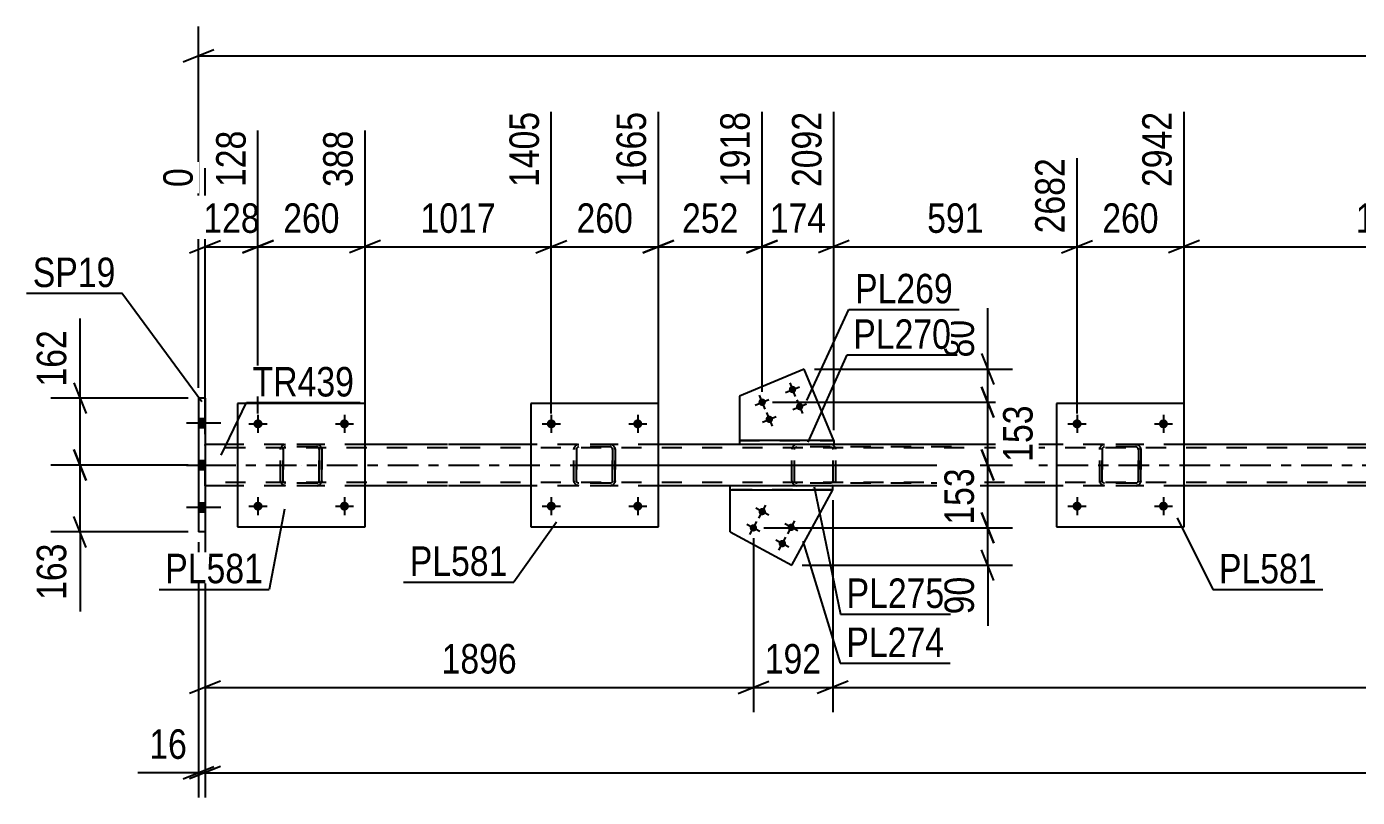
# Model space of a CAD drawing. Header units: millimetres. Extents: x 0 to 1775, y 0 to 560.
# Drawn here: x 1045 to 1174.3, y 483 to 557.9 of the extents above; entities that cross this region are included whole.
import ezdxf

# ---------------------------------------------------------------- set-up
doc = ezdxf.new("R2010")
doc.units = ezdxf.units.MM
doc.linetypes.add('DXK_LINE_DOT2', pattern=[3.9198, 1.9599, -1.9599])
doc.linetypes.add('DXK_LINE_DOT3', pattern=[5.9187, 2.979, -0.9799, 0.9799, -0.9799])
doc.styles.add('Arial Narrow', font='ARIALN.TTF', dxfattribs={"height": 0.2})

# ---------------------------------------------------------------- blocks, each defined once
blk = doc.blocks.new('Part-814185252-2605 - 2589')
at = {"color": 2, "linetype": 'Continuous'}
for p, q in [((1065.45, 517.28), (1062.31, 517.28)), ((1085.85, 517.28), (1077.85, 517.28)), ((1093.95, 517.28), (1085.95, 517.28)), ((1114.23, 517.28), (1106.35, 517.28)), ((1145.03, 517.28), (1123.4, 517.28)), ((1196.11, 517.28), (1157.43, 517.28)), ((1065.45, 513.28), (1062.31, 513.28)), ((1085.85, 513.28), (1077.85, 513.28)), ((1093.95, 513.28), (1085.95, 513.28)), ((1113.34, 513.28), (1106.35, 513.28)), ((1145.03, 513.28), (1123.29, 513.28)), ((1196.11, 513.28), (1157.43, 513.28))]:
    blk.add_line(p, q, dxfattribs=at)
at = {"color": 7, "linetype": 'DXK_LINE_DOT2'}
for p, q in [((1062.31, 513.28), (1062.31, 517.28)), ((1077.85, 517.28), (1065.45, 517.28)), ((1106.35, 517.28), (1093.95, 517.28)), ((1123.4, 517.28), (1114.23, 517.28)), ((1157.43, 517.28), (1145.03, 517.28)), ((1085.85, 516.96), (1062.31, 516.96)), ((1688.77, 516.96), (1085.95, 516.96)), ((1085.85, 513.6), (1062.31, 513.6)), ((1688.77, 513.6), (1085.95, 513.6)), ((1077.85, 513.28), (1065.45, 513.28)), ((1106.35, 513.28), (1093.95, 513.28)), ((1123.29, 513.28), (1113.34, 513.28)), ((1157.43, 513.28), (1145.03, 513.28))]:
    blk.add_line(p, q, dxfattribs=at)
at = {"color": 7, "linetype": 'DXK_LINE_DOT3'}
for p, q in [((1062.31, 515.28), (1085.85, 515.28)), ((1085.95, 515.28), (1688.77, 515.28))]:
    blk.add_line(p, q, dxfattribs=at)
blk = doc.blocks.new('Part-814185252-2728 - 2589')
at = {"color": 2, "linetype": 'Continuous'}
for p, q in [((1123.29, 513.28), (1113.34, 513.28)), ((1113.34, 512.88), (1113.34, 513.28)), ((1113.34, 512.88), (1123.29, 512.88)), ((1123.29, 512.88), (1123.29, 513.28))]:
    blk.add_line(p, q, dxfattribs=at)
blk = doc.blocks.new('Bolt-814185252-2600 - 2589')
at = {"linetype": 'Continuous'}
for points in [[(1062.31, 518.94), (1062.31, 519.82), (1061.67, 519.82), (1061.67, 518.94)], [(1062.31, 518.94), (1062.31, 519.82), (1061.67, 519.82), (1061.67, 518.94)], [(1062.31, 518.94), (1062.31, 519.82), (1061.67, 519.82), (1061.67, 518.94)], [(1062.31, 514.84), (1062.31, 515.72), (1061.67, 515.72), (1061.67, 514.84)], [(1062.31, 514.84), (1062.31, 515.72), (1061.67, 515.72), (1061.67, 514.84)], [(1062.31, 510.74), (1062.31, 511.62), (1061.67, 511.62), (1061.67, 510.74)], [(1062.31, 510.74), (1062.31, 511.62), (1061.67, 511.62), (1061.67, 510.74)], [(1062.31, 510.74), (1062.31, 511.62), (1061.67, 511.62), (1061.67, 510.74)]]:
    blk.add_hatch(color=1, dxfattribs=at).paths.add_polyline_path(points)
at = {"color": 1, "linetype": 'Continuous'}
for p, q in [((1061.67, 519.82), (1062.31, 519.82)), ((1061.67, 519.82), (1062.31, 519.82)), ((1061.67, 519.82), (1062.31, 519.82)), ((1060.51, 519.38), (1063.83, 519.38)), ((1060.51, 519.38), (1063.83, 519.38)), ((1060.51, 519.38), (1063.83, 519.38)), ((1061.67, 518.94), (1062.31, 518.94)), ((1061.67, 518.94), (1062.31, 518.94)), ((1061.67, 518.94), (1062.31, 518.94)), ((1060.51, 515.28), (1063.83, 515.28)), ((1060.51, 515.28), (1063.83, 515.28)), ((1061.67, 515.72), (1062.31, 515.72)), ((1061.67, 515.72), (1062.31, 515.72)), ((1061.67, 514.84), (1062.31, 514.84)), ((1061.67, 514.84), (1062.31, 514.84)), ((1060.51, 511.18), (1063.83, 511.18)), ((1060.51, 511.18), (1063.83, 511.18)), ((1060.51, 511.18), (1063.83, 511.18)), ((1061.67, 511.62), (1062.31, 511.62)), ((1061.67, 511.62), (1062.31, 511.62)), ((1061.67, 511.62), (1062.31, 511.62)), ((1061.67, 510.74), (1062.31, 510.74)), ((1061.67, 510.74), (1062.31, 510.74)), ((1061.67, 510.74), (1062.31, 510.74))]:
    blk.add_line(p, q, dxfattribs=at)
blk = doc.blocks.new('Part-814185252-2697 - 2589')
at = {"color": 2, "linetype": 'Continuous'}
for p, q in [((1123.4, 517.68), (1114.23, 517.68)), ((1114.23, 517.68), (1114.23, 517.28)), ((1123.4, 517.28), (1114.23, 517.28)), ((1123.4, 517.68), (1123.4, 517.28))]:
    blk.add_line(p, q, dxfattribs=at)
blk = doc.blocks.new('Part-814185252-2633 - 2589')
at = {"color": 7, "linetype": 'DXK_LINE_DOT2'}
for p, q in [((1119.83, 517.28), (1119.64, 517.25)), ((1134.82, 517.28), (1119.83, 517.28)), ((1123.26, 517.25), (1123.07, 517.28)), ((1119.35, 516.94), (1119.32, 516.8)), ((1119.32, 513.76), (1119.32, 516.8)), ((1119.36, 516.99), (1119.35, 516.94)), ((1119.58, 516.8), (1119.59, 516.9)), ((1119.58, 513.76), (1119.58, 516.8)), ((1119.59, 516.9), (1119.65, 516.97)), ((1119.65, 516.97), (1119.73, 517.03)), ((1119.73, 517.03), (1119.83, 517.04)), ((1134.82, 517.04), (1119.83, 517.04)), ((1123.07, 517.04), (1123.16, 517.03)), ((1123.16, 517.03), (1123.25, 516.97)), ((1123.25, 516.97), (1123.3, 516.9)), ((1123.3, 516.9), (1123.32, 516.8)), ((1123.32, 513.76), (1123.32, 516.8)), ((1123.55, 516.94), (1123.54, 516.99)), ((1123.58, 516.8), (1123.55, 516.94)), ((1123.58, 513.76), (1123.58, 516.8)), ((1119.32, 513.76), (1119.33, 513.7)), ((1119.33, 513.7), (1119.36, 513.58)), ((1119.59, 513.7), (1119.58, 513.76)), ((1119.59, 513.67), (1119.59, 513.7)), ((1119.65, 513.59), (1119.59, 513.67)), ((1119.64, 513.32), (1119.83, 513.28)), ((1119.73, 513.54), (1119.65, 513.59)), ((1119.83, 513.52), (1119.73, 513.54)), ((1134.82, 513.52), (1119.83, 513.52)), ((1123.16, 513.54), (1123.07, 513.52)), ((1123.07, 513.28), (1123.26, 513.32)), ((1123.25, 513.59), (1123.16, 513.54)), ((1123.3, 513.67), (1123.25, 513.59)), ((1123.3, 513.67), (1123.31, 513.7)), ((1123.31, 513.7), (1123.32, 513.76)), ((1123.54, 513.58), (1123.56, 513.7)), ((1123.56, 513.7), (1123.58, 513.76)), ((1134.82, 513.28), (1119.83, 513.28))]:
    blk.add_line(p, q, dxfattribs=at)
for centre, start, end in [((1119.81, 516.78), 110.7583, 155.68), ((1123.09, 516.78), 24.32, 69.2417), ((1119.81, 513.79), 204.32, 249.2417)]:
    blk.add_arc(centre, 0.496, start, end, dxfattribs=at)
blk = doc.blocks.new('Bolt-814185252-2762 - 2589')
at = {"linetype": 'Continuous'}
for points in [[(1119.72, 522.76, -1), (1119.05, 522.49, -1)], [(1116.77, 521.53, -1), (1116.1, 521.25, -1)], [(1120.41, 521.1, -1), (1119.75, 520.83, -1)], [(1117.46, 519.87, -1), (1116.8, 519.59, -1)]]:
    blk.add_hatch(color=1, dxfattribs=at).paths.add_polyline_path(points)
at = {"color": 1, "linetype": 'Continuous'}
for p, q in [((1118.72, 522.35), (1120.05, 522.9)), ((1119.11, 523.29), (1119.66, 521.96)), ((1115.77, 521.11), (1117.1, 521.67)), ((1116.16, 522.06), (1116.71, 520.73)), ((1119.42, 520.69), (1120.75, 521.24)), ((1119.8, 521.63), (1120.36, 520.3)), ((1116.46, 519.45), (1117.79, 520.01)), ((1116.85, 520.4), (1117.41, 519.07))]:
    blk.add_line(p, q, dxfattribs=at)
blk = doc.blocks.new('Part-814185252-2638 - 2589')
at = {"color": 2, "linetype": 'Continuous'}
for p, q in [((1062.31, 521.78), (1061.67, 521.78)), ((1061.67, 521.78), (1061.67, 508.78)), ((1062.31, 521.78), (1062.31, 508.78)), ((1062.31, 508.78), (1061.67, 508.78))]:
    blk.add_line(p, q, dxfattribs=at)
blk = doc.blocks.new('Bolt-814185252-2834 - 2589')
at = {"linetype": 'Continuous'}
for points in [[(1096.39, 519.29, -1), (1095.51, 519.29, -1)], [(1104.79, 519.29, -1), (1103.91, 519.29, -1)]]:
    blk.add_hatch(color=1, dxfattribs=at).paths.add_polyline_path(points)
at = {"color": 1, "linetype": 'Continuous'}
for p, q in [((1095.95, 520.17), (1095.95, 518.41)), ((1104.35, 520.17), (1104.35, 518.41)), ((1095.07, 519.29), (1096.83, 519.29)), ((1103.47, 519.29), (1105.23, 519.29))]:
    blk.add_line(p, q, dxfattribs=at)
blk = doc.blocks.new('Bolt-814185252-2713 - 2589')
at = {"linetype": 'Continuous'}
for points in [[(1116.13, 510.93, -1), (1116.76, 510.59, -1)], [(1115.27, 509.35, -1), (1115.9, 509.01, -1)], [(1118.94, 509.41, -1), (1119.57, 509.06, -1)], [(1118.08, 507.83, -1), (1118.72, 507.48, -1)]]:
    blk.add_hatch(color=1, dxfattribs=at).paths.add_polyline_path(points)
at = {"color": 1, "linetype": 'Continuous'}
for p, q in [((1117.08, 510.42), (1115.81, 511.11)), ((1116.1, 510.13), (1116.79, 511.39)), ((1116.22, 508.84), (1114.95, 509.52)), ((1115.24, 508.55), (1115.93, 509.81)), ((1119.89, 508.89), (1118.63, 509.58)), ((1118.92, 508.6), (1119.6, 509.87)), ((1118.06, 507.02), (1118.74, 508.29)), ((1119.03, 507.31), (1117.77, 508))]:
    blk.add_line(p, q, dxfattribs=at)
blk = doc.blocks.new('Part-814185252-2743 - 2589')
at = {"color": 2, "linetype": 'Continuous'}
for p, q in [((1113.34, 508.81), (1113.34, 512.88)), ((1119.31, 505.56), (1123.29, 512.88)), ((1113.34, 508.81), (1119.31, 505.56))]:
    blk.add_line(p, q, dxfattribs=at)
at = {"color": 7, "linetype": 'DXK_LINE_DOT2'}
blk.add_line((1123.29, 512.88), (1113.34, 512.88), dxfattribs=at)
blk = doc.blocks.new('Part-814185252-2712 - 2589')
at = {"color": 2, "linetype": 'Continuous'}
for p, q in [((1120.51, 524.61), (1114.23, 521.99)), ((1123.4, 517.68), (1120.51, 524.61)), ((1114.23, 521.99), (1114.23, 517.68))]:
    blk.add_line(p, q, dxfattribs=at)
at = {"color": 7, "linetype": 'DXK_LINE_DOT2'}
blk.add_line((1114.23, 517.68), (1123.4, 517.68), dxfattribs=at)
blk = doc.blocks.new('Part-814185252-2773 - 2589')
at = {"color": 2, "linetype": 'Continuous'}
for p, q in [((1077.85, 521.28), (1065.45, 521.28)), ((1065.45, 521.28), (1065.45, 509.28)), ((1077.85, 509.28), (1077.85, 521.28)), ((1065.45, 509.28), (1077.85, 509.28))]:
    blk.add_line(p, q, dxfattribs=at)
blk = doc.blocks.new('Part-814185252-2774 - 2589')
at = {"color": 7, "linetype": 'DXK_LINE_DOT2'}
for p, q in [((1069.94, 517.25), (1070.13, 517.28)), ((1070.13, 517.28), (1069.94, 517.25)), ((1073.17, 517.28), (1070.13, 517.28)), ((1073.17, 517.28), (1073.35, 517.25)), ((1073.35, 517.25), (1073.17, 517.28)), ((1069.65, 516.8), (1069.68, 516.99)), ((1069.68, 516.99), (1069.65, 516.8)), ((1069.65, 513.76), (1069.65, 516.8)), ((1069.65, 516.8), (1069.65, 516.8)), ((1069.65, 513.76), (1069.65, 516.8)), ((1069.89, 516.8), (1069.9, 516.9)), ((1069.9, 516.9), (1069.89, 516.8)), ((1069.89, 513.76), (1069.89, 516.8)), ((1069.89, 516.8), (1069.89, 516.8)), ((1069.89, 516.8), (1069.89, 513.76)), ((1069.9, 516.9), (1069.96, 516.97)), ((1069.96, 516.97), (1069.9, 516.9)), ((1069.96, 516.97), (1070.03, 517.03)), ((1070.13, 517.04), (1070.03, 517.03)), ((1073.17, 517.04), (1070.13, 517.04)), ((1073.26, 517.03), (1073.17, 517.04)), ((1073.34, 516.97), (1073.26, 517.03)), ((1073.34, 516.97), (1073.39, 516.9)), ((1073.39, 516.9), (1073.34, 516.97)), ((1073.39, 516.9), (1073.41, 516.8)), ((1073.41, 516.8), (1073.39, 516.9)), ((1073.41, 513.76), (1073.41, 516.8)), ((1073.41, 516.8), (1073.41, 516.8)), ((1073.41, 516.8), (1073.41, 513.76)), ((1073.61, 516.99), (1073.65, 516.8)), ((1073.65, 516.8), (1073.61, 516.99)), ((1073.65, 513.76), (1073.65, 516.8)), ((1073.65, 516.8), (1073.65, 516.8)), ((1073.65, 516.8), (1073.65, 513.76)), ((1069.65, 513.76), (1069.65, 513.76)), ((1069.68, 513.58), (1069.65, 513.76)), ((1069.65, 513.76), (1069.68, 513.58)), ((1069.89, 513.76), (1069.89, 513.76)), ((1069.9, 513.67), (1069.89, 513.76)), ((1069.89, 513.76), (1069.9, 513.67)), ((1069.96, 513.59), (1069.9, 513.67)), ((1069.9, 513.67), (1069.96, 513.59)), ((1070.13, 513.28), (1069.94, 513.32)), ((1069.94, 513.32), (1070.13, 513.28)), ((1070.03, 513.54), (1069.96, 513.59)), ((1070.13, 513.52), (1070.03, 513.54)), ((1073.17, 513.52), (1070.13, 513.52)), ((1073.26, 513.54), (1073.17, 513.52)), ((1073.35, 513.32), (1073.17, 513.28)), ((1073.17, 513.28), (1073.35, 513.32)), ((1073.34, 513.59), (1073.26, 513.54)), ((1073.39, 513.67), (1073.34, 513.59)), ((1073.34, 513.59), (1073.39, 513.67)), ((1073.41, 513.76), (1073.39, 513.67)), ((1073.39, 513.67), (1073.41, 513.76)), ((1073.41, 513.76), (1073.41, 513.76)), ((1073.65, 513.76), (1073.61, 513.58)), ((1073.61, 513.58), (1073.65, 513.76)), ((1073.65, 513.76), (1073.65, 513.76)), ((1073.17, 513.28), (1070.13, 513.28))]:
    blk.add_line(p, q, dxfattribs=at)
at = {"color": 7, "linetype": 'DXK_LINE_DOT3'}
blk.add_line((1071.65, 515.28), (1071.65, 515.28), dxfattribs=at)
at = {"color": 7, "linetype": 'DXK_LINE_DOT2'}
for centre, start, end in [((1070.13, 516.8), 112.5, 157.5), ((1070.13, 516.8), 112.5, 157.5), ((1073.17, 516.8), 22.5, 67.5), ((1073.17, 516.8), 22.5, 67.5), ((1070.13, 513.76), 202.5, 247.5), ((1070.13, 513.76), 202.5, 247.5), ((1073.17, 513.76), 292.5, 337.5), ((1073.17, 513.76), 292.5, 337.5)]:
    blk.add_arc(centre, 0.48, start, end, dxfattribs=at)
blk = doc.blocks.new('Part-814185252-2813 - 2589')
at = {"color": 2, "linetype": 'Continuous'}
for p, q in [((1106.35, 521.28), (1093.95, 521.28)), ((1093.95, 521.28), (1093.95, 509.28)), ((1106.35, 509.28), (1106.35, 521.28)), ((1093.95, 509.28), (1106.35, 509.28))]:
    blk.add_line(p, q, dxfattribs=at)
blk = doc.blocks.new('Part-814185252-2814 - 2589')
at = {"color": 7, "linetype": 'DXK_LINE_DOT2'}
for p, q in [((1098.44, 517.25), (1098.63, 517.28)), ((1098.63, 517.28), (1098.44, 517.25)), ((1101.67, 517.28), (1098.63, 517.28)), ((1101.67, 517.28), (1101.85, 517.25)), ((1101.85, 517.25), (1101.67, 517.28)), ((1098.15, 516.8), (1098.18, 516.99)), ((1098.18, 516.99), (1098.15, 516.8)), ((1098.15, 513.76), (1098.15, 516.8)), ((1098.15, 516.8), (1098.15, 516.8)), ((1098.15, 513.76), (1098.15, 516.8)), ((1098.39, 516.8), (1098.4, 516.9)), ((1098.4, 516.9), (1098.39, 516.8)), ((1098.39, 513.76), (1098.39, 516.8)), ((1098.39, 516.8), (1098.39, 516.8)), ((1098.39, 516.8), (1098.39, 513.76)), ((1098.4, 516.9), (1098.46, 516.97)), ((1098.46, 516.97), (1098.4, 516.9)), ((1098.46, 516.97), (1098.53, 517.03)), ((1098.63, 517.04), (1098.53, 517.03)), ((1101.67, 517.04), (1098.63, 517.04)), ((1101.76, 517.03), (1101.67, 517.04)), ((1101.84, 516.97), (1101.76, 517.03)), ((1101.84, 516.97), (1101.89, 516.9)), ((1101.89, 516.9), (1101.84, 516.97)), ((1101.89, 516.9), (1101.91, 516.8)), ((1101.91, 516.8), (1101.89, 516.9)), ((1101.91, 513.76), (1101.91, 516.8)), ((1101.91, 516.8), (1101.91, 516.8)), ((1101.91, 516.8), (1101.91, 513.76)), ((1102.11, 516.99), (1102.15, 516.8)), ((1102.15, 516.8), (1102.11, 516.99)), ((1102.15, 513.76), (1102.15, 516.8)), ((1102.15, 516.8), (1102.15, 516.8)), ((1102.15, 516.8), (1102.15, 513.76)), ((1098.15, 513.76), (1098.15, 513.76)), ((1098.18, 513.58), (1098.15, 513.76)), ((1098.15, 513.76), (1098.18, 513.58)), ((1098.39, 513.76), (1098.39, 513.76)), ((1098.4, 513.67), (1098.39, 513.76)), ((1098.39, 513.76), (1098.4, 513.67)), ((1098.46, 513.59), (1098.4, 513.67)), ((1098.4, 513.67), (1098.46, 513.59)), ((1098.63, 513.28), (1098.44, 513.32)), ((1098.44, 513.32), (1098.63, 513.28)), ((1098.53, 513.54), (1098.46, 513.59)), ((1098.63, 513.52), (1098.53, 513.54)), ((1101.67, 513.52), (1098.63, 513.52)), ((1101.76, 513.54), (1101.67, 513.52)), ((1101.85, 513.32), (1101.67, 513.28)), ((1101.67, 513.28), (1101.85, 513.32)), ((1101.84, 513.59), (1101.76, 513.54)), ((1101.89, 513.67), (1101.84, 513.59)), ((1101.84, 513.59), (1101.89, 513.67)), ((1101.91, 513.76), (1101.89, 513.67)), ((1101.89, 513.67), (1101.91, 513.76)), ((1101.91, 513.76), (1101.91, 513.76)), ((1102.15, 513.76), (1102.11, 513.58)), ((1102.11, 513.58), (1102.15, 513.76)), ((1102.15, 513.76), (1102.15, 513.76)), ((1101.67, 513.28), (1098.63, 513.28))]:
    blk.add_line(p, q, dxfattribs=at)
at = {"color": 7, "linetype": 'DXK_LINE_DOT3'}
blk.add_line((1100.15, 515.28), (1100.15, 515.28), dxfattribs=at)
at = {"color": 7, "linetype": 'DXK_LINE_DOT2'}
for centre, start, end in [((1098.63, 516.8), 112.5, 157.5), ((1098.63, 516.8), 112.5, 157.5), ((1101.67, 516.8), 22.5, 67.5), ((1101.67, 516.8), 22.5, 67.5), ((1098.63, 513.76), 202.5, 247.5), ((1098.63, 513.76), 202.5, 247.5), ((1101.67, 513.76), 292.5, 337.5), ((1101.67, 513.76), 292.5, 337.5)]:
    blk.add_arc(centre, 0.48, start, end, dxfattribs=at)
blk = doc.blocks.new('Bolt-814185252-2823 - 2589')
at = {"linetype": 'Continuous'}
for points in [[(1067.89, 519.29, -1), (1067.01, 519.29, -1)], [(1076.29, 519.29, -1), (1075.41, 519.29, -1)]]:
    blk.add_hatch(color=1, dxfattribs=at).paths.add_polyline_path(points)
at = {"color": 1, "linetype": 'Continuous'}
for p, q in [((1067.45, 520.17), (1067.45, 518.41)), ((1075.85, 520.17), (1075.85, 518.41)), ((1066.57, 519.29), (1068.33, 519.29)), ((1074.97, 519.29), (1076.73, 519.29))]:
    blk.add_line(p, q, dxfattribs=at)
blk = doc.blocks.new('Bolt-814185252-2824 - 2589')
at = {"linetype": 'Continuous'}
for points in [[(1067.89, 511.29, -1), (1067.01, 511.29, -1)], [(1076.29, 511.29, -1), (1075.41, 511.29, -1)]]:
    blk.add_hatch(color=1, dxfattribs=at).paths.add_polyline_path(points)
at = {"color": 1, "linetype": 'Continuous'}
for p, q in [((1067.45, 512.17), (1067.45, 510.41)), ((1075.85, 512.17), (1075.85, 510.41)), ((1066.57, 511.29), (1068.33, 511.29)), ((1074.97, 511.29), (1076.73, 511.29))]:
    blk.add_line(p, q, dxfattribs=at)
blk = doc.blocks.new('Bolt-814185252-2827 - 2589')
at = {"linetype": 'Continuous'}
for points in [[(1147.47, 519.29, -1), (1146.59, 519.29, -1)], [(1155.87, 519.29, -1), (1154.99, 519.29, -1)]]:
    blk.add_hatch(color=1, dxfattribs=at).paths.add_polyline_path(points)
at = {"color": 1, "linetype": 'Continuous'}
for p, q in [((1147.03, 520.17), (1147.03, 518.41)), ((1155.43, 520.17), (1155.43, 518.41)), ((1146.15, 519.29), (1147.91, 519.29)), ((1154.55, 519.29), (1156.31, 519.29))]:
    blk.add_line(p, q, dxfattribs=at)
blk = doc.blocks.new('Bolt-814185252-2828 - 2589')
at = {"linetype": 'Continuous'}
for points in [[(1147.47, 511.29, -1), (1146.59, 511.29, -1)], [(1155.87, 511.29, -1), (1154.99, 511.29, -1)]]:
    blk.add_hatch(color=1, dxfattribs=at).paths.add_polyline_path(points)
at = {"color": 1, "linetype": 'Continuous'}
for p, q in [((1147.03, 512.17), (1147.03, 510.41)), ((1155.43, 512.17), (1155.43, 510.41)), ((1146.15, 511.29), (1147.91, 511.29)), ((1154.55, 511.29), (1156.31, 511.29))]:
    blk.add_line(p, q, dxfattribs=at)
blk = doc.blocks.new('Bolt-814185252-2835 - 2589')
at = {"linetype": 'Continuous'}
for points in [[(1096.39, 511.29, -1), (1095.51, 511.29, -1)], [(1104.79, 511.29, -1), (1103.91, 511.29, -1)]]:
    blk.add_hatch(color=1, dxfattribs=at).paths.add_polyline_path(points)
at = {"color": 1, "linetype": 'Continuous'}
for p, q in [((1095.95, 512.17), (1095.95, 510.41)), ((1104.35, 512.17), (1104.35, 510.41)), ((1095.07, 511.29), (1096.83, 511.29)), ((1103.47, 511.29), (1105.23, 511.29))]:
    blk.add_line(p, q, dxfattribs=at)
blk = doc.blocks.new('Part-814185252-2846 - 2589')
at = {"color": 2, "linetype": 'Continuous'}
for p, q in [((1157.43, 521.28), (1145.03, 521.28)), ((1145.03, 521.28), (1145.03, 509.28)), ((1157.43, 509.28), (1157.43, 521.28)), ((1145.03, 509.28), (1157.43, 509.28))]:
    blk.add_line(p, q, dxfattribs=at)
blk = doc.blocks.new('Part-814185252-2847 - 2589')
at = {"color": 7, "linetype": 'DXK_LINE_DOT2'}
for p, q in [((1149.52, 517.25), (1149.71, 517.28)), ((1149.71, 517.28), (1149.52, 517.25)), ((1152.75, 517.28), (1149.71, 517.28)), ((1152.75, 517.28), (1152.93, 517.25)), ((1152.93, 517.25), (1152.75, 517.28)), ((1149.23, 516.8), (1149.26, 516.99)), ((1149.26, 516.99), (1149.23, 516.8)), ((1149.23, 513.76), (1149.23, 516.8)), ((1149.23, 516.8), (1149.23, 516.8)), ((1149.23, 513.76), (1149.23, 516.8)), ((1149.47, 516.8), (1149.48, 516.9)), ((1149.48, 516.9), (1149.47, 516.8)), ((1149.47, 513.76), (1149.47, 516.8)), ((1149.47, 516.8), (1149.47, 516.8)), ((1149.47, 516.8), (1149.47, 513.76)), ((1149.48, 516.9), (1149.54, 516.97)), ((1149.54, 516.97), (1149.48, 516.9)), ((1149.54, 516.97), (1149.61, 517.03)), ((1149.71, 517.04), (1149.61, 517.03)), ((1152.75, 517.04), (1149.71, 517.04)), ((1152.84, 517.03), (1152.75, 517.04)), ((1152.92, 516.97), (1152.84, 517.03)), ((1152.92, 516.97), (1152.97, 516.9)), ((1152.97, 516.9), (1152.92, 516.97)), ((1152.97, 516.9), (1152.99, 516.8)), ((1152.99, 516.8), (1152.97, 516.9)), ((1152.99, 513.76), (1152.99, 516.8)), ((1152.99, 516.8), (1152.99, 516.8)), ((1152.99, 516.8), (1152.99, 513.76)), ((1153.19, 516.99), (1153.23, 516.8)), ((1153.23, 516.8), (1153.19, 516.99)), ((1153.23, 513.76), (1153.23, 516.8)), ((1153.23, 516.8), (1153.23, 516.8)), ((1153.23, 516.8), (1153.23, 513.76)), ((1149.23, 513.76), (1149.23, 513.76)), ((1149.26, 513.58), (1149.23, 513.76)), ((1149.23, 513.76), (1149.26, 513.58)), ((1149.47, 513.76), (1149.47, 513.76)), ((1149.48, 513.67), (1149.47, 513.76)), ((1149.47, 513.76), (1149.48, 513.67)), ((1149.54, 513.59), (1149.48, 513.67)), ((1149.48, 513.67), (1149.54, 513.59)), ((1149.71, 513.28), (1149.52, 513.32)), ((1149.52, 513.32), (1149.71, 513.28)), ((1149.61, 513.54), (1149.54, 513.59)), ((1149.71, 513.52), (1149.61, 513.54)), ((1152.75, 513.52), (1149.71, 513.52)), ((1152.84, 513.54), (1152.75, 513.52)), ((1152.93, 513.32), (1152.75, 513.28)), ((1152.75, 513.28), (1152.93, 513.32)), ((1152.92, 513.59), (1152.84, 513.54)), ((1152.97, 513.67), (1152.92, 513.59)), ((1152.92, 513.59), (1152.97, 513.67)), ((1152.99, 513.76), (1152.97, 513.67)), ((1152.97, 513.67), (1152.99, 513.76)), ((1152.99, 513.76), (1152.99, 513.76)), ((1153.23, 513.76), (1153.19, 513.58)), ((1153.19, 513.58), (1153.23, 513.76)), ((1153.23, 513.76), (1153.23, 513.76)), ((1152.75, 513.28), (1149.71, 513.28))]:
    blk.add_line(p, q, dxfattribs=at)
at = {"color": 7, "linetype": 'DXK_LINE_DOT3'}
blk.add_line((1151.23, 515.28), (1151.23, 515.28), dxfattribs=at)
at = {"color": 7, "linetype": 'DXK_LINE_DOT2'}
for centre, start, end in [((1149.71, 516.8), 112.5, 157.5), ((1149.71, 516.8), 112.5, 157.5), ((1152.75, 516.8), 22.5, 67.5), ((1152.75, 516.8), 22.5, 67.5), ((1149.71, 513.76), 202.5, 247.5), ((1149.71, 513.76), 202.5, 247.5), ((1152.75, 513.76), 292.5, 337.5), ((1152.75, 513.76), 292.5, 337.5)]:
    blk.add_arc(centre, 0.48, start, end, dxfattribs=at)
blk = doc.blocks.new('StraightDimension-814185252-2989 - 2589')
at = {"color": 7, "linetype": 'Continuous'}
for p, q in [((1061.67, 522.78), (1061.67, 557.89)), ((1063.17, 555.64), (1060.17, 554.44)), ((1061.67, 555.04), (1688.77, 555.04))]:
    blk.add_line(p, q, dxfattribs=at)
blk = doc.blocks.new('StraightDimension-814185252-8392 - 2589')
at = {"color": 7, "linetype": 'Continuous'}
for p, q in [((1116.43, 522.39), (1116.43, 549.61)), ((1123.4, 518.68), (1123.4, 549.61)), ((1114.93, 535.9), (1117.93, 537.1)), ((1124.9, 537.1), (1121.9, 535.9)), ((1116.43, 536.5), (1123.4, 536.5))]:
    blk.add_line(p, q, dxfattribs=at)
at = {"color": 0}
blk.add_wipeout([(1123.26, 537.25), (1123.26, 541.45), (1116.58, 541.45), (1116.58, 537.25)], dxfattribs=at)
at = {"color": 3, "style": 'Arial Narrow'}
blk.add_text('174', height=2.863, dxfattribs=at).set_placement((1117.18, 537.85))
at = {"color": 0, "linetype": 'Continuous'}
blk.add_wipeout([(1122.8, 550.21), (1118.6, 550.21), (1118.6, 541.7), (1122.8, 541.7)], dxfattribs=at)
at = {"color": 3, "linetype": 'Continuous', "style": 'Arial Narrow'}
blk.add_text('2092', height=2.863, rotation=90.0002, dxfattribs=at).set_placement((1122.2, 542.3))
blk = doc.blocks.new('StraightDimension-814185252-8397 - 2589')
at = {"color": 7, "linetype": 'Continuous'}
for p, q in [((1067.45, 520.29), (1067.45, 547.79)), ((1062.31, 518.28), (1062.31, 544.13)), ((1060.81, 535.9), (1063.81, 537.1)), ((1068.95, 537.1), (1065.95, 535.9)), ((1062.31, 536.5), (1067.45, 536.5))]:
    blk.add_line(p, q, dxfattribs=at)
at = {"color": 0}
blk.add_wipeout([(1068.22, 537.25), (1068.22, 541.45), (1061.54, 541.45), (1061.54, 537.25)], dxfattribs=at)
at = {"color": 3, "style": 'Arial Narrow'}
blk.add_text('128', height=2.863, dxfattribs=at).set_placement((1062.14, 537.85))
at = {"color": 0, "linetype": 'Continuous'}
for points in [[(1066.85, 548.39), (1062.65, 548.39), (1062.65, 541.7), (1066.85, 541.7)], [(1061.71, 544.73), (1057.51, 544.73), (1057.51, 541.7), (1061.71, 541.7)]]:
    blk.add_wipeout(points, dxfattribs=at)
at = {"color": 3, "linetype": 'Continuous', "style": 'Arial Narrow'}
for s, height, p in [('128', 2.863, (1066.25, 542.3)), ('0', 2.86, (1061.11, 542.3))]:
    blk.add_text(s, height=height, rotation=90.0002, dxfattribs=at).set_placement(p)
blk = doc.blocks.new('StraightDimension-814185252-8395 - 2589')
at = {"color": 7, "linetype": 'Continuous'}
for p, q in [((1095.95, 520.29), (1095.95, 549.61)), ((1077.85, 518.28), (1077.85, 547.79)), ((1079.35, 537.1), (1076.35, 535.9)), ((1094.45, 535.9), (1097.45, 537.1)), ((1077.85, 536.5), (1095.95, 536.5))]:
    blk.add_line(p, q, dxfattribs=at)
at = {"color": 0}
blk.add_wipeout([(1091.15, 537.25), (1091.15, 541.45), (1082.64, 541.45), (1082.64, 537.25)], dxfattribs=at)
at = {"color": 3, "style": 'Arial Narrow'}
blk.add_text('1017', height=2.863, dxfattribs=at).set_placement((1083.24, 537.85))
at = {"color": 0, "linetype": 'Continuous'}
blk.add_wipeout([(1095.35, 550.21), (1091.15, 550.21), (1091.15, 541.7), (1095.35, 541.7)], dxfattribs=at)
at = {"color": 3, "linetype": 'Continuous', "style": 'Arial Narrow'}
blk.add_text('1405', height=2.863, rotation=90.0002, dxfattribs=at).set_placement((1094.75, 542.3))
blk = doc.blocks.new('StraightDimension-814185252-3000 - 2589')
at = {"color": 7, "linetype": 'Continuous'}
for p, q in [((1123.29, 511.88), (1123.29, 491.28)), ((1124.79, 494.28), (1121.79, 493.08)), ((1123.29, 493.68), (1688.77, 493.68))]:
    blk.add_line(p, q, dxfattribs=at)
blk = doc.blocks.new('StraightDimension-814185252-3004 - 2589')
at = {"color": 7, "linetype": 'Continuous'}
for p, q in [((1123.29, 511.88), (1123.29, 491.28)), ((1115.59, 508.18), (1115.59, 491.28)), ((1114.09, 493.08), (1117.09, 494.28)), ((1124.79, 494.28), (1121.79, 493.08)), ((1115.59, 493.68), (1123.29, 493.68))]:
    blk.add_line(p, q, dxfattribs=at)
at = {"color": 0}
blk.add_wipeout([(1122.78, 494.43), (1122.78, 498.63), (1116.09, 498.63), (1116.09, 494.43)], dxfattribs=at)
at = {"color": 3, "style": 'Arial Narrow'}
blk.add_text('192', height=2.863, dxfattribs=at).set_placement((1116.69, 495.03))
blk = doc.blocks.new('StraightDimension-814185252-3010 - 2589')
at = {"color": 7, "linetype": 'Continuous'}
for p, q in [((1062.31, 512.28), (1062.31, 491.28)), ((1115.59, 508.18), (1115.59, 491.28)), ((1063.81, 494.28), (1060.81, 493.08)), ((1114.09, 493.08), (1117.09, 494.28)), ((1062.31, 493.68), (1115.59, 493.68))]:
    blk.add_line(p, q, dxfattribs=at)
at = {"color": 0}
blk.add_wipeout([(1093.21, 494.43), (1093.21, 498.63), (1084.69, 498.63), (1084.69, 494.43)], dxfattribs=at)
at = {"color": 3, "style": 'Arial Narrow'}
blk.add_text('1896', height=2.863, dxfattribs=at).set_placement((1085.29, 495.03))
blk = doc.blocks.new('StraightDimension-814185252-3017 - 2589')
at = {"color": 7, "linetype": 'Continuous'}
for p, q in [((1138.36, 524.61), (1138.36, 530.52)), ((1138.36, 524.61), (1138.36, 530.52)), ((1137.76, 526.11), (1138.96, 523.11)), ((1121.51, 524.61), (1140.76, 524.61)), ((1138.36, 521.39), (1138.36, 524.61)), ((1138.96, 519.89), (1137.76, 522.89)), ((1117.43, 521.39), (1140.76, 521.39))]:
    blk.add_line(p, q, dxfattribs=at)
at = {"color": 0}
blk.add_wipeout([(1137.61, 529.99), (1133.41, 529.99), (1133.41, 525.14), (1137.61, 525.14)], dxfattribs=at)
at = {"color": 3, "style": 'Arial Narrow'}
blk.add_text('80', height=2.863, rotation=90.0002, dxfattribs=at).set_placement((1137.01, 525.74))
blk = doc.blocks.new('StraightDimension-814185252-3028 - 2589')
at = {"color": 7, "linetype": 'Continuous'}
for p, q in [((1137.76, 522.89), (1138.96, 519.89)), ((1117.43, 521.39), (1141.21, 521.39)), ((1138.36, 515.28), (1138.36, 521.39)), ((1138.96, 513.78), (1137.76, 516.78)), ((1099.99, 515.28), (1141.21, 515.28))]:
    blk.add_line(p, q, dxfattribs=at)
at = {"color": 0}
blk.add_wipeout([(1143.31, 521.68), (1139.11, 521.68), (1139.11, 515), (1143.31, 515)], dxfattribs=at)
at = {"color": 3, "style": 'Arial Narrow'}
blk.add_text('153', height=2.863, rotation=90.0002, dxfattribs=at).set_placement((1142.71, 515.6))
blk = doc.blocks.new('StraightDimension-814185252-3041 - 2589')
at = {"color": 7, "linetype": 'Continuous'}
for p, q in [((1137.76, 516.78), (1138.96, 513.78)), ((1099.99, 515.28), (1140.76, 515.28)), ((1138.36, 509.18), (1138.36, 515.28)), ((1138.96, 507.68), (1137.76, 510.68)), ((1116.59, 509.18), (1140.76, 509.18))]:
    blk.add_line(p, q, dxfattribs=at)
at = {"color": 0}
blk.add_wipeout([(1137.61, 515.57), (1133.41, 515.57), (1133.41, 508.89), (1137.61, 508.89)], dxfattribs=at)
at = {"color": 3, "style": 'Arial Narrow'}
blk.add_text('153', height=2.863, rotation=90.0002, dxfattribs=at).set_placement((1137.01, 509.49))
blk = doc.blocks.new('StraightDimension-814185252-3054 - 2589')
at = {"color": 7, "linetype": 'Continuous'}
for p, q in [((1137.76, 510.68), (1138.96, 507.68)), ((1116.59, 509.18), (1140.76, 509.18)), ((1138.36, 505.56), (1138.36, 509.18)), ((1138.96, 504.06), (1137.76, 507.06)), ((1120.31, 505.56), (1140.76, 505.56)), ((1138.36, 505.56), (1138.36, 499.66)), ((1138.36, 505.56), (1138.36, 499.66))]:
    blk.add_line(p, q, dxfattribs=at)
at = {"color": 0}
blk.add_wipeout([(1137.61, 505.04), (1133.41, 505.04), (1133.41, 500.18), (1137.61, 500.18)], dxfattribs=at)
at = {"color": 3, "style": 'Arial Narrow'}
blk.add_text('90', height=2.863, rotation=90.0002, dxfattribs=at).set_placement((1137.01, 500.78))
blk = doc.blocks.new('StraightDimension-814185252-3556 - 2589')
at = {"color": 7, "linetype": 'Continuous'}
for p, q in [((1050.17, 521.78), (1050.17, 529.52)), ((1050.17, 521.78), (1050.17, 529.52)), ((1049.57, 523.28), (1050.77, 520.28)), ((1060.67, 521.78), (1047.32, 521.78)), ((1050.17, 515.28), (1050.17, 521.78)), ((1050.77, 513.78), (1049.57, 516.78)), ((1060.67, 515.28), (1047.32, 515.28))]:
    blk.add_line(p, q, dxfattribs=at)
at = {"color": 0}
blk.add_wipeout([(1049.42, 528.99), (1045.22, 528.99), (1045.22, 522.31), (1049.42, 522.31)], dxfattribs=at)
at = {"color": 3, "style": 'Arial Narrow'}
blk.add_text('162', height=2.863, rotation=90.0002, dxfattribs=at).set_placement((1048.82, 522.91))
blk = doc.blocks.new('StraightDimension-814185252-3564 - 2589')
at = {"color": 7, "linetype": 'Continuous'}
for p, q in [((1049.57, 516.78), (1050.77, 513.78)), ((1060.67, 515.28), (1047.32, 515.28)), ((1050.17, 508.78), (1050.17, 515.28)), ((1050.77, 507.28), (1049.57, 510.28)), ((1060.67, 508.78), (1047.32, 508.78)), ((1050.17, 508.78), (1050.17, 501.05)), ((1050.17, 508.78), (1050.17, 501.05))]:
    blk.add_line(p, q, dxfattribs=at)
at = {"color": 0}
blk.add_wipeout([(1049.42, 508.26), (1045.22, 508.26), (1045.22, 501.58), (1049.42, 501.58)], dxfattribs=at)
at = {"color": 3, "style": 'Arial Narrow'}
blk.add_text('163', height=2.863, rotation=90.0002, dxfattribs=at).set_placement((1048.82, 502.18))
blk = doc.blocks.new('StraightDimension-814185252-8389 - 2589')
at = {"color": 7, "linetype": 'Continuous'}
for p, q in [((1157.43, 518.28), (1157.43, 549.61)), ((1198.11, 520.29), (1198.11, 545.11)), ((1158.93, 537.1), (1155.93, 535.9)), ((1196.61, 535.9), (1199.61, 537.1)), ((1157.43, 536.5), (1198.11, 536.5))]:
    blk.add_line(p, q, dxfattribs=at)
at = {"color": 0}
blk.add_wipeout([(1182.02, 537.25), (1182.02, 541.45), (1173.51, 541.45), (1173.51, 537.25)], dxfattribs=at)
at = {"color": 3, "style": 'Arial Narrow'}
blk.add_text('1017', height=2.863, dxfattribs=at).set_placement((1174.11, 537.85))
at = {"color": 0, "linetype": 'Continuous'}
blk.add_wipeout([(1197.51, 545.71), (1193.31, 545.71), (1193.31, 537.2), (1197.51, 537.2)], dxfattribs=at)
at = {"color": 3, "linetype": 'Continuous', "style": 'Arial Narrow'}
blk.add_text('3959', height=2.863, rotation=90.0002, dxfattribs=at).set_placement((1196.91, 537.8))
blk = doc.blocks.new('StraightDimension-814185252-8390 - 2589')
at = {"color": 7, "linetype": 'Continuous'}
for p, q in [((1157.43, 518.28), (1157.43, 549.61)), ((1147.03, 520.29), (1147.03, 545.11)), ((1145.53, 535.9), (1148.53, 537.1)), ((1158.93, 537.1), (1155.93, 535.9)), ((1147.03, 536.5), (1157.43, 536.5))]:
    blk.add_line(p, q, dxfattribs=at)
at = {"color": 0}
blk.add_wipeout([(1155.57, 537.25), (1155.57, 541.45), (1148.88, 541.45), (1148.88, 537.25)], dxfattribs=at)
at = {"color": 3, "style": 'Arial Narrow'}
blk.add_text('260', height=2.863, dxfattribs=at).set_placement((1149.48, 537.85))
at = {"color": 0, "linetype": 'Continuous'}
blk.add_wipeout([(1156.83, 550.21), (1152.63, 550.21), (1152.63, 541.7), (1156.83, 541.7)], dxfattribs=at)
at = {"color": 3, "linetype": 'Continuous', "style": 'Arial Narrow'}
blk.add_text('2942', height=2.863, rotation=90.0002, dxfattribs=at).set_placement((1156.23, 542.3))
blk = doc.blocks.new('StraightDimension-814185252-8391 - 2589')
at = {"color": 7, "linetype": 'Continuous'}
for p, q in [((1123.4, 518.68), (1123.4, 549.61)), ((1147.03, 520.29), (1147.03, 545.11)), ((1124.9, 537.1), (1121.9, 535.9)), ((1145.53, 535.9), (1148.53, 537.1)), ((1123.4, 536.5), (1147.03, 536.5))]:
    blk.add_line(p, q, dxfattribs=at)
at = {"color": 0}
blk.add_wipeout([(1138.56, 537.25), (1138.56, 541.45), (1131.87, 541.45), (1131.87, 537.25)], dxfattribs=at)
at = {"color": 3, "style": 'Arial Narrow'}
blk.add_text('591', height=2.863, dxfattribs=at).set_placement((1132.47, 537.85))
at = {"color": 0, "linetype": 'Continuous'}
blk.add_wipeout([(1146.43, 545.71), (1142.23, 545.71), (1142.23, 537.2), (1146.43, 537.2)], dxfattribs=at)
at = {"color": 3, "linetype": 'Continuous', "style": 'Arial Narrow'}
blk.add_text('2682', height=2.863, rotation=90.0002, dxfattribs=at).set_placement((1145.83, 537.8))
blk = doc.blocks.new('StraightDimension-814185252-8393 - 2589')
at = {"color": 7, "linetype": 'Continuous'}
for p, q in [((1106.35, 518.28), (1106.35, 549.61)), ((1116.43, 522.39), (1116.43, 549.61)), ((1104.85, 535.9), (1107.85, 537.1)), ((1117.93, 537.1), (1114.93, 535.9)), ((1106.35, 536.5), (1116.43, 536.5))]:
    blk.add_line(p, q, dxfattribs=at)
at = {"color": 0}
blk.add_wipeout([(1114.73, 537.25), (1114.73, 541.45), (1108.05, 541.45), (1108.05, 537.25)], dxfattribs=at)
at = {"color": 3, "style": 'Arial Narrow'}
blk.add_text('252', height=2.863, dxfattribs=at).set_placement((1108.65, 537.85))
at = {"color": 0, "linetype": 'Continuous'}
blk.add_wipeout([(1115.83, 550.21), (1111.63, 550.21), (1111.63, 541.7), (1115.83, 541.7)], dxfattribs=at)
at = {"color": 3, "linetype": 'Continuous', "style": 'Arial Narrow'}
blk.add_text('1918', height=2.863, rotation=90.0002, dxfattribs=at).set_placement((1115.23, 542.3))
blk = doc.blocks.new('StraightDimension-814185252-8394 - 2589')
at = {"color": 7, "linetype": 'Continuous'}
for p, q in [((1095.95, 520.29), (1095.95, 549.61)), ((1106.35, 518.28), (1106.35, 549.61)), ((1094.45, 535.9), (1097.45, 537.1)), ((1107.85, 537.1), (1104.85, 535.9)), ((1095.95, 536.5), (1106.35, 536.5))]:
    blk.add_line(p, q, dxfattribs=at)
at = {"color": 0}
blk.add_wipeout([(1104.49, 537.25), (1104.49, 541.45), (1097.8, 541.45), (1097.8, 537.25)], dxfattribs=at)
at = {"color": 3, "style": 'Arial Narrow'}
blk.add_text('260', height=2.863, dxfattribs=at).set_placement((1098.4, 537.85))
at = {"color": 0, "linetype": 'Continuous'}
blk.add_wipeout([(1105.75, 550.21), (1101.55, 550.21), (1101.55, 541.7), (1105.75, 541.7)], dxfattribs=at)
at = {"color": 3, "linetype": 'Continuous', "style": 'Arial Narrow'}
blk.add_text('1665', height=2.863, rotation=90.0002, dxfattribs=at).set_placement((1105.15, 542.3))
blk = doc.blocks.new('StraightDimension-814185252-8396 - 2589')
at = {"color": 7, "linetype": 'Continuous'}
for p, q in [((1067.45, 520.29), (1067.45, 547.79)), ((1077.85, 518.28), (1077.85, 547.79)), ((1065.95, 535.9), (1068.95, 537.1)), ((1079.35, 537.1), (1076.35, 535.9)), ((1067.45, 536.5), (1077.85, 536.5))]:
    blk.add_line(p, q, dxfattribs=at)
at = {"color": 0}
blk.add_wipeout([(1075.99, 537.25), (1075.99, 541.45), (1069.3, 541.45), (1069.3, 537.25)], dxfattribs=at)
at = {"color": 3, "style": 'Arial Narrow'}
blk.add_text('260', height=2.863, dxfattribs=at).set_placement((1069.9, 537.85))
at = {"color": 0, "linetype": 'Continuous'}
blk.add_wipeout([(1077.25, 548.39), (1073.05, 548.39), (1073.05, 541.7), (1077.25, 541.7)], dxfattribs=at)
at = {"color": 3, "linetype": 'Continuous', "style": 'Arial Narrow'}
blk.add_text('388', height=2.863, rotation=90.0002, dxfattribs=at).set_placement((1076.65, 542.3))
blk = doc.blocks.new('StraightDimension-814185252-8945 - 2589')
at = {"color": 7, "linetype": 'Continuous'}
for p, q in [((1062.31, 507.78), (1062.31, 482.99)), ((1063.81, 485.99), (1060.81, 484.79)), ((1062.31, 485.39), (1688.77, 485.39))]:
    blk.add_line(p, q, dxfattribs=at)
blk = doc.blocks.new('StraightDimension-814185252-8946 - 2589')
at = {"color": 7, "linetype": 'Continuous'}
for p, q in [((1061.67, 507.78), (1061.67, 482.99)), ((1062.31, 507.78), (1062.31, 482.99)), ((1061.67, 485.39), (1055.77, 485.39)), ((1061.67, 485.39), (1055.77, 485.39)), ((1060.17, 484.79), (1063.17, 485.99)), ((1063.81, 485.99), (1060.81, 484.79)), ((1061.67, 485.39), (1062.31, 485.39))]:
    blk.add_line(p, q, dxfattribs=at)
at = {"color": 0}
blk.add_wipeout([(1061.15, 486.14), (1061.15, 490.34), (1056.29, 490.34), (1056.29, 486.14)], dxfattribs=at)
at = {"color": 3, "style": 'Arial Narrow'}
blk.add_text('16', height=2.863, dxfattribs=at).set_placement((1056.89, 486.74))
blk = doc.blocks.new('Mark-814185252-2693 - 2589')
at = {"color": 0}
blk.add_wipeout([(1134.8, 526.58), (1134.8, 529.58), (1125.29, 529.58), (1125.29, 526.58)], dxfattribs=at)
blk.add_wipeout([(1134.8, 526.58), (1134.8, 529.58), (1125.29, 529.58), (1125.29, 526.58)], dxfattribs=at)
at = {"color": 30, "linetype": 'Continuous'}
for p, q in [((1120.9, 517.51), (1124.69, 525.98)), ((1124.69, 525.98), (1135.4, 525.98))]:
    blk.add_line(p, q, dxfattribs=at)
at = {"color": 3, "style": 'Arial Narrow'}
blk.add_text('PL270', height=2.863, dxfattribs=at).set_placement((1125.29, 526.58))
blk = doc.blocks.new('Mark-814185252-2601 - 2589')
at = {"color": 0}
blk.add_wipeout([(1076.79, 521.95), (1076.79, 524.95), (1066.93, 524.95), (1066.93, 521.95)], dxfattribs=at)
blk.add_wipeout([(1076.79, 521.95), (1076.79, 524.95), (1066.93, 524.95), (1066.93, 521.95)], dxfattribs=at)
at = {"color": 30, "linetype": 'Continuous'}
for p, q in [((1063.86, 516.25), (1066.33, 521.35)), ((1066.33, 521.35), (1077.39, 521.35))]:
    blk.add_line(p, q, dxfattribs=at)
at = {"color": 3, "style": 'Arial Narrow'}
blk.add_text('TR439', height=2.863, dxfattribs=at).set_placement((1066.93, 521.95))
blk = doc.blocks.new('Mark-814185252-2634 - 2589')
at = {"color": 0}
blk.add_wipeout([(1053.61, 532.58), (1053.61, 535.58), (1045.57, 535.58), (1045.57, 532.58)], dxfattribs=at)
blk.add_wipeout([(1053.61, 532.58), (1053.61, 535.58), (1045.57, 535.58), (1045.57, 532.58)], dxfattribs=at)
at = {"color": 30, "linetype": 'Continuous'}
for p in [(1044.97, 531.98), (1061.99, 521.42)]:
    blk.add_line(p, (1054.21, 531.98), dxfattribs=at)
at = {"color": 3, "style": 'Arial Narrow'}
blk.add_text('SP19', height=2.863, dxfattribs=at).set_placement((1045.57, 532.58))
blk = doc.blocks.new('Mark-814185252-2769 - 2589')
at = {"color": 0}
blk.add_wipeout([(1067.94, 503.8), (1067.94, 506.8), (1058.44, 506.8), (1058.44, 503.8)], dxfattribs=at)
blk.add_wipeout([(1067.94, 503.8), (1067.94, 506.8), (1058.44, 506.8), (1058.44, 503.8)], dxfattribs=at)
at = {"color": 30, "linetype": 'Continuous'}
for p in [(1070.04, 511), (1057.84, 503.2)]:
    blk.add_line(p, (1068.54, 503.2), dxfattribs=at)
at = {"color": 3, "style": 'Arial Narrow'}
blk.add_text('PL581', height=2.863, dxfattribs=at).set_placement((1058.44, 503.8))
blk = doc.blocks.new('Mark-814185252-2724 - 2589')
at = {"color": 0}
blk.add_wipeout([(1134.15, 501.4), (1134.15, 504.4), (1124.64, 504.4), (1124.64, 501.4)], dxfattribs=at)
blk.add_wipeout([(1134.15, 501.4), (1134.15, 504.4), (1124.64, 504.4), (1124.64, 501.4)], dxfattribs=at)
at = {"color": 30, "linetype": 'Continuous'}
for p, q in [((1121.48, 513.17), (1124.04, 500.8)), ((1124.04, 500.8), (1134.75, 500.8))]:
    blk.add_line(p, q, dxfattribs=at)
at = {"color": 3, "style": 'Arial Narrow'}
blk.add_text('PL275', height=2.863, dxfattribs=at).set_placement((1124.64, 501.4))
blk = doc.blocks.new('Mark-814185252-2708 - 2589')
at = {"color": 0}
blk.add_wipeout([(1134.97, 531), (1134.97, 534), (1125.47, 534), (1125.47, 531)], dxfattribs=at)
blk.add_wipeout([(1134.97, 531), (1134.97, 534), (1125.47, 534), (1125.47, 531)], dxfattribs=at)
at = {"color": 30, "linetype": 'Continuous'}
for p, q in [((1120.78, 521.55), (1124.87, 530.4)), ((1124.87, 530.4), (1135.57, 530.4))]:
    blk.add_line(p, q, dxfattribs=at)
at = {"color": 3, "style": 'Arial Narrow'}
blk.add_text('PL269', height=2.863, dxfattribs=at).set_placement((1125.47, 531))
blk = doc.blocks.new('Mark-814185252-2739 - 2589')
at = {"color": 0}
blk.add_wipeout([(1134.12, 496.63), (1134.12, 499.63), (1124.62, 499.63), (1124.62, 496.63)], dxfattribs=at)
blk.add_wipeout([(1134.12, 496.63), (1134.12, 499.63), (1124.62, 499.63), (1124.62, 496.63)], dxfattribs=at)
at = {"color": 30, "linetype": 'Continuous'}
for p, q in [((1120.39, 507.89), (1124.02, 496.03)), ((1124.02, 496.03), (1134.72, 496.03))]:
    blk.add_line(p, q, dxfattribs=at)
at = {"color": 3, "style": 'Arial Narrow'}
blk.add_text('PL274', height=2.863, dxfattribs=at).set_placement((1124.62, 496.63))
blk = doc.blocks.new('Mark-814185252-2809 - 2589')
at = {"color": 0}
blk.add_wipeout([(1091.71, 504.52), (1091.71, 507.52), (1082.2, 507.52), (1082.2, 504.52)], dxfattribs=at)
blk.add_wipeout([(1091.71, 504.52), (1091.71, 507.52), (1082.2, 507.52), (1082.2, 504.52)], dxfattribs=at)
at = {"color": 30, "linetype": 'Continuous'}
for p in [(1096.44, 509.73), (1081.6, 503.92)]:
    blk.add_line(p, (1092.31, 503.92), dxfattribs=at)
at = {"color": 3, "style": 'Arial Narrow'}
blk.add_text('PL581', height=2.863, dxfattribs=at).set_placement((1082.2, 504.52))
blk = doc.blocks.new('Mark-814185252-2842 - 2589')
at = {"color": 0}
blk.add_wipeout([(1170.32, 503.79), (1170.32, 506.79), (1160.82, 506.79), (1160.82, 503.79)], dxfattribs=at)
blk.add_wipeout([(1170.32, 503.79), (1170.32, 506.79), (1160.82, 506.79), (1160.82, 503.79)], dxfattribs=at)
at = {"color": 30, "linetype": 'Continuous'}
for p, q in [((1156.77, 510.15), (1160.22, 503.19)), ((1160.22, 503.19), (1170.92, 503.19))]:
    blk.add_line(p, q, dxfattribs=at)
at = {"color": 3, "style": 'Arial Narrow'}
blk.add_text('PL581', height=2.863, dxfattribs=at).set_placement((1160.82, 503.79))

msp = doc.modelspace()

# ---------------------------------------------------------------- block references
for name in ['Part-814185252-2712 - 2589', 'Bolt-814185252-2762 - 2589', 'Part-814185252-2638 - 2589', 'Part-814185252-2773 - 2589', 'Part-814185252-2813 - 2589', 'Part-814185252-2846 - 2589', 'Bolt-814185252-2600 - 2589', 'Bolt-814185252-2823 - 2589', 'Bolt-814185252-2834 - 2589', 'Bolt-814185252-2827 - 2589', 'Part-814185252-2605 - 2589', 'Part-814185252-2774 - 2589', 'Part-814185252-2814 - 2589', 'Part-814185252-2697 - 2589', 'Part-814185252-2633 - 2589', 'Part-814185252-2847 - 2589', 'Bolt-814185252-2824 - 2589', 'Bolt-814185252-2835 - 2589', 'Part-814185252-2728 - 2589', 'Part-814185252-2743 - 2589', 'Bolt-814185252-2828 - 2589', 'Bolt-814185252-2713 - 2589']:
    msp.add_blockref(name, (0, 0))

# ---------------------------------------------------------------- next in the draw order: block references
for name in ['StraightDimension-814185252-2989 - 2589', 'StraightDimension-814185252-3000 - 2589']:
    msp.add_blockref(name, (0, 0))

# ---------------------------------------------------------------- next in the draw order: block references
for name in ['StraightDimension-814185252-8395 - 2589', 'StraightDimension-814185252-8392 - 2589', 'StraightDimension-814185252-8389 - 2589', 'StraightDimension-814185252-8397 - 2589', 'StraightDimension-814185252-3004 - 2589']:
    msp.add_blockref(name, (0, 0))

# ---------------------------------------------------------------- next in the draw order: block references
for name in ['StraightDimension-814185252-8390 - 2589', 'StraightDimension-814185252-8396 - 2589', 'StraightDimension-814185252-3017 - 2589', 'StraightDimension-814185252-3556 - 2589', 'StraightDimension-814185252-3010 - 2589']:
    msp.add_blockref(name, (0, 0))

# ---------------------------------------------------------------- next in the draw order: block references
for name in ['Mark-814185252-2634 - 2589', 'Mark-814185252-2601 - 2589', 'StraightDimension-814185252-3028 - 2589', 'StraightDimension-814185252-3564 - 2589']:
    msp.add_blockref(name, (0, 0))

# ---------------------------------------------------------------- next in the draw order: block references
for name in ['StraightDimension-814185252-8393 - 2589', 'StraightDimension-814185252-8391 - 2589', 'StraightDimension-814185252-3041 - 2589']:
    msp.add_blockref(name, (0, 0))

# ---------------------------------------------------------------- next in the draw order: block references
for name in ['StraightDimension-814185252-8394 - 2589', 'Mark-814185252-2693 - 2589', 'StraightDimension-814185252-3054 - 2589']:
    msp.add_blockref(name, (0, 0))

# ---------------------------------------------------------------- next in the draw order: block references
for name in ['Mark-814185252-2708 - 2589', 'StraightDimension-814185252-8945 - 2589']:
    msp.add_blockref(name, (0, 0))

# ---------------------------------------------------------------- next in the draw order: block references
for name in ['Mark-814185252-2724 - 2589', 'Mark-814185252-2809 - 2589', 'Mark-814185252-2842 - 2589', 'StraightDimension-814185252-8946 - 2589']:
    msp.add_blockref(name, (0, 0))

# ---------------------------------------------------------------- next in the draw order: block references
for name in ['Mark-814185252-2769 - 2589', 'Mark-814185252-2739 - 2589']:
    msp.add_blockref(name, (0, 0))

doc.saveas('drawing.dxf')
